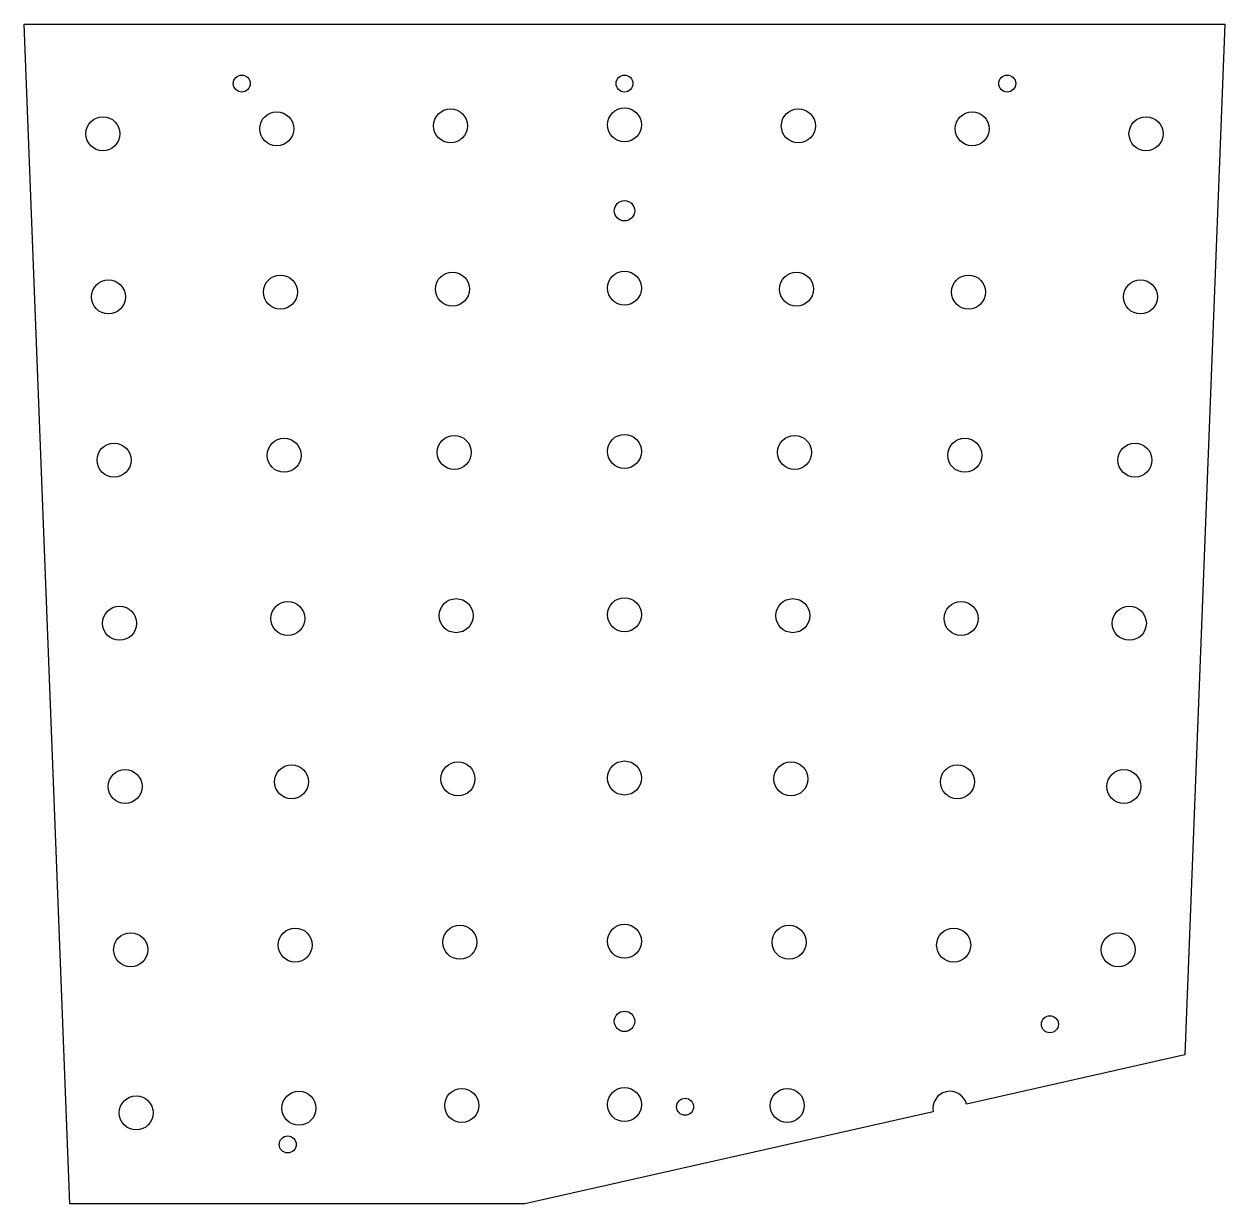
# Model space of a CAD drawing. Extents: x -22.1 to 22.1, y -57.8 to -14.4.
import ezdxf

# ---------------------------------------------------------------- set-up
doc = ezdxf.new("R2010")
doc.units = 0
doc.header["$MEASUREMENT"] = 0
doc.layers.add('VISIBLE', color=7, linetype='CONTINUOUS')

msp = doc.modelspace()

# ---------------------------------------------------------------- linework, layer by layer
at = {"layer": 'VISIBLE'}
for p, q in [((-22.063, -14.436), (22.063, -14.436)), ((-20.375, -57.794), (-22.063, -14.436)), ((22.063, -14.436), (20.588, -52.313)), ((20.588, -52.313), (12.565, -54.127)), ((11.346, -54.403), (-3.656, -57.794)), ((-3.656, -57.794), (-20.375, -57.794))]:
    msp.add_line(p, q, dxfattribs=at)
for centre, radius in [((-14.062, -16.624), 0.313), ((0, -16.624), 0.312), ((14.062, -16.624), 0.312), ((-6.391, -18.178), 0.625), ((-0.002, -18.141), 0.625), ((6.387, -18.178), 0.625), ((-19.165, -18.468), 0.625), ((-12.778, -18.286), 0.625), ((12.775, -18.286), 0.625), ((19.161, -18.467), 0.625), ((0, -21.297), 0.375), ((-12.642, -24.285), 0.625), ((-6.322, -24.177), 0.625), ((-0.002, -24.141), 0.625), ((6.319, -24.177), 0.625), ((12.639, -24.285), 0.625), ((-18.96, -24.464), 0.625), ((18.957, -24.464), 0.625), ((-6.254, -30.177), 0.625), ((-0.002, -30.141), 0.625), ((6.251, -30.177), 0.625), ((-18.756, -30.461), 0.625), ((-12.506, -30.283), 0.625), ((12.502, -30.283), 0.625), ((18.753, -30.46), 0.625), ((-12.37, -36.282), 0.625), ((-6.186, -36.176), 0.625), ((-0.002, -36.141), 0.625), ((6.183, -36.176), 0.625), ((12.366, -36.282), 0.625), ((-18.552, -36.457), 0.625), ((18.548, -36.457), 0.625), ((-18.348, -42.454), 0.625), ((-12.234, -42.28), 0.625), ((-6.118, -42.176), 0.625), ((-0.002, -42.141), 0.625), ((6.115, -42.176), 0.625), ((12.23, -42.28), 0.625), ((18.344, -42.454), 0.625), ((-12.098, -48.279), 0.625), ((-6.05, -48.176), 0.625), ((-0.002, -48.141), 0.625), ((6.047, -48.176), 0.625), ((12.094, -48.279), 0.625), ((-18.144, -48.45), 0.625), ((18.14, -48.45), 0.625), ((0, -51.083), 0.375), ((15.628, -51.191), 0.312), ((-17.94, -54.447), 0.625), ((-11.962, -54.277), 0.625), ((-5.982, -54.175), 0.625), ((-0.002, -54.141), 0.625), ((5.979, -54.175), 0.625), ((2.225, -54.221), 0.312), ((-12.375, -55.606), 0.312)]:
    msp.add_circle(centre, radius, dxfattribs=at)
msp.add_arc((11.958, -54.277), 0.625, 13.8744, 191.5997, dxfattribs=at)

doc.saveas('drawing.dxf')
